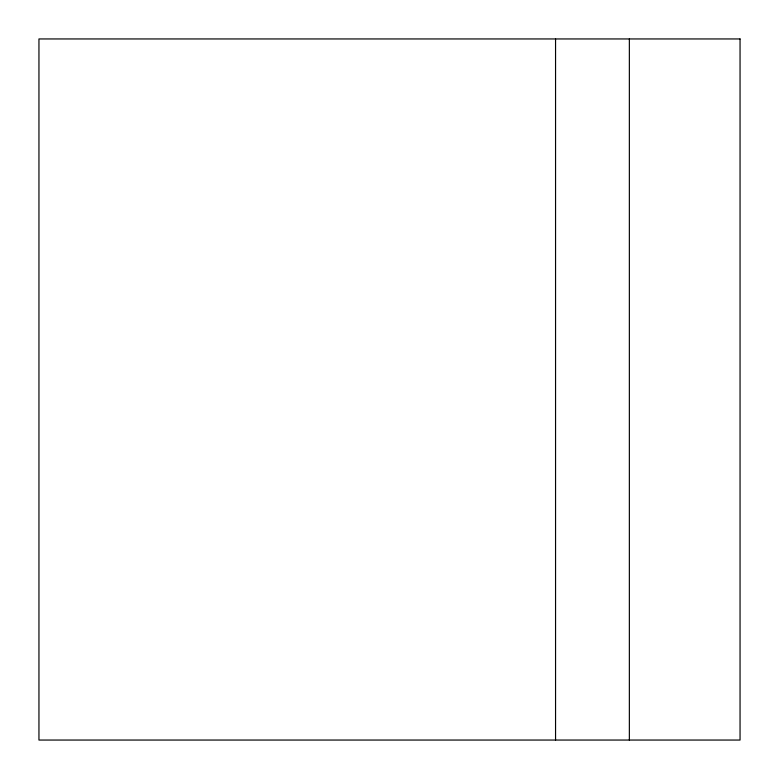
<?xml version="1.0" encoding="UTF-8"?>
<svg xmlns="http://www.w3.org/2000/svg" width="779" height="779" viewBox="0 0 779 779"><rect width="100%" height="100%" fill="white"/><g stroke="black" fill="none" stroke-linecap="round" stroke-linejoin="round"><path stroke-width="1.17" d="M629.354 38.95L629.354 740.05M555.554 38.95L555.554 740.05M740.05 38.95L38.95 38.95L38.95 740.05L740.05 740.05L740.05 38.95"/></g></svg>
